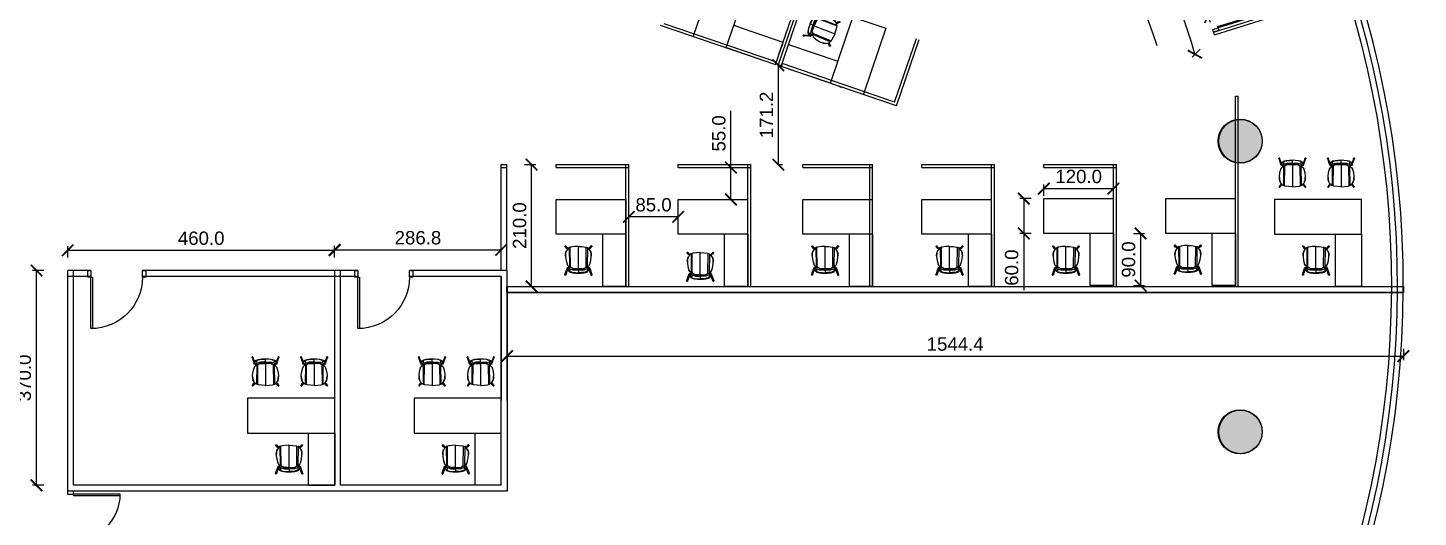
# Model space of a CAD drawing. Extents: x 53439 to 79867, y -144071 to -73305.
# Drawn here: x 71626 to 74021, y -98354 to -97511 of the extents above; entities that cross this region are included whole.
import ezdxf

# ---------------------------------------------------------------- set-up
doc = ezdxf.new("R2010")
doc.units = 0
doc.header["$LTSCALE"] = 0.1
doc.header["$MEASUREMENT"] = 0
doc.header["$PDMODE"] = 35
doc.header["$PDSIZE"] = -0.8
doc.layers.get('0').update_dxf_attribs({"linetype": 'CONTINUOUS'})
doc.layers.get('DEFPOINTS').update_dxf_attribs({"linetype": 'CONTINUOUS'})
for name, color, linetype in [('DOOR', 30, 'CONTINUOUS'), ('LAYER4', 130, 'CONTINUOUS'), ('THIN_HA', 253, 'CONTINUOUS'), ('WALL', 6, 'CONTINUOUS'), ('WIN', 102, 'CONTINUOUS')]:
    doc.layers.add(name, color=color, linetype=linetype)
doc.styles.add('1MM', font='arial.ttf')
doc.dimstyles.new('KRI', dxfattribs={"dimtxt": 23, "dimasz": 20, "dimexe": 7, "dimexo": 0, "dimgap": 9, "dimtad": 1, "dimdec": 1, "dimzin": 1, "dimtxsty": '1MM', "dimblk": 'ARCHTICK', "dimcen": 0.5, "dimclrd": 252, "dimclre": 252, "dimclrt": 7, "dimaunit": 1, "dimadec": 8, "dimazin": 3, "dimtfac": 1, "dimtdec": 1, "dimtmove": 0, "dimatfit": 3})

# ---------------------------------------------------------------- blocks, each defined once
blk = doc.blocks.new('HYTYH')
at = {"layer": 'THIN_HA', "linetype": 'CONTINUOUS', "ltscale": 0.1}
h = blk.add_hatch(color=2, dxfattribs=at)
edge = h.paths.add_edge_path()
edge.add_arc((-6785.278, -1148.539), 0.38, 0, 360)
h = blk.add_hatch(color=2, dxfattribs=at)
edge = h.paths.add_edge_path()
edge.add_arc((-6785.278, -1153.549), 0.38, 0, 360)
at = {"layer": 'THIN_HA', "color": 2, "linetype": 'CONTINUOUS', "ltscale": 0.1}
for centre in [(-6785.278, -1148.539), (-6785.278, -1153.549)]:
    blk.add_circle(centre, 0.38, dxfattribs=at)
blk = doc.blocks.new('A$C764D24B9')
at = {"layer": 'DOOR'}
for points in [[(0.056, 0.111), (0.083, 0.111), (0.083, 1), (0.056, 1)], [(0, 0), (0.056, 0), (0.056, 0.111), (0, 0.111)], [(0.944, 0), (1, 0), (1, 0.111), (0.944, 0.111)]]:
    blk.add_lwpolyline(points, close=True, dxfattribs=at)
blk.add_arc((0.056, 0.111), 0.889, 0, 90, dxfattribs=at)
blk = doc.blocks.new('A$C743E0E8D')
at = {"layer": 'WALL', "color": 7, "linetype": 'CONTINUOUS', "ltscale": 0.1}
for p, q in [((-120, 0), (0, 0)), ((-120, -60), (-120, 0)), ((0, -60), (-120, -60)), ((-40, -150), (-40, -60)), ((0, -60), (0, -150)), ((0, -150), (-40, -150))]:
    blk.add_line(p, q, dxfattribs=at)
blk = doc.blocks.new('A$C41B10BC9')
at = {"color": 7, "linetype": 'CONTINUOUS'}
for points in [[(-5.68, 9.37), (-5.71, 9.58), (-5.54, 9.7), (-5.41, 9.61)], [(-5.71, 9.4), (-5.68, 9.4), (-5.68, 9.37)], [(-5.63, 9.32), (-5.68, 9.37), (-5.71, 9.37)], [(-5.68, 9.37), (-5.25, 8.85), (-5.25, 8.85)], [(-5.49, 9.7), (-5.54, 9.7), (-5.54, 9.7)], [(-5.08, 9.2), (-5.54, 9.7), (-5.54, 9.7)], [(-5.16, 7.58), (-5.38, 7.11), (-5.49, 6.57), (-5.54, 5.51)], [(-5.49, 9.7), (-5.51, 9.71), (-5.51, 9.71)], [(-5.41, 9.66), (-5.46, 9.66), (-5.46, 9.66)], [(-5.41, 9.61), (-5.43, 9.63), (-5.43, 9.63)], [(-4.95, 9.1), (-5.41, 9.61), (-5.41, 9.61)], [(-5.08, 9.2), (-5.25, 9.07), (-5.25, 8.85)], [(-5.25, 8.85), (-5.16, 8.82), (-5.03, 8.69), (-4.65, 8.34)], [(-5.16, 7.63), (-5.16, 7.58), (-5.16, 7.58)], [(-4.95, 9.1), (-5.08, 9.2), (-5.08, 9.2)], [(-4.4, 8.6), (-4.78, 8.98), (-4.91, 9.07), (-4.95, 9.1)], [(-3.29, 0.51), (-3.38, 9.15), (-3.94, 8.94)], [(0, 9.53), (-0.08, 9.53), (-1.56, 9.45), (-3.04, 9.23), (-3.38, 9.15)], [(2.6, 0.13), (2.42, 0), (0, 0), (0, 4.78), (0, 7.2), (0, 9.53), (0.08, 9.53), (1.57, 9.45), (3.06, 9.23), (3.52, 9.15)], [(3.44, 0.6), (3.52, 9.15), (3.86, 8.98)], [(4.96, 9.1), (4.91, 9.07), (4.8, 8.98), (4.42, 8.6)], [(4.67, 8.34), (5.1, 8.69), (5.18, 8.82), (5.26, 8.85)], [(5.43, 9.61), (4.96, 9.1), (4.96, 9.1)], [(4.96, 9.1), (5.1, 9.2), (5.1, 9.2)], [(5.1, 9.2), (5.56, 9.7), (5.56, 9.7)], [(5.1, 9.2), (5.26, 9.07), (5.26, 8.85)], [(5.18, 7.58), (5.13, 7.66), (5.13, 7.66)], [(5.18, 7.58), (5.18, 7.63), (5.18, 7.63)], [(5.56, 5.51), (5.51, 6.52), (5.21, 7.5)], [(5.26, 8.85), (5.68, 9.37), (5.68, 9.37)], [(5.38, 9.58), (5.38, 9.61), (5.43, 9.66)], [(5.38, 9.61), (5.43, 9.66), (5.43, 9.61)], [(5.43, 9.61), (5.41, 9.63), (5.41, 9.63)], [(5.56, 9.7), (5.43, 9.61), (5.43, 9.61)], [(5.68, 9.37), (5.73, 9.58), (5.56, 9.7)], [(5.59, 9.7), (5.56, 9.7), (5.56, 9.7)], [(5.59, 9.7), (5.59, 9.71), (5.59, 9.71)], [(5.68, 9.66), (5.64, 9.7), (5.64, 9.7)], [(-5.54, 5.51), (-5.56, 5.53), (-5.56, 5.53)], [(-5.54, 5.51), (-5.56, 5.53), (-5.56, 5.53)], [(-5.54, 5.51), (-5.56, 5.53), (-5.56, 5.53)], [(-5.54, 5.51), (-5.56, 5.53), (-5.56, 5.53)], [(-5.54, 5.08), (-5.56, 5.1), (-5.56, 5.1)], [(-5.54, 5.08), (-5.54, 5.51), (-5.54, 5.51)], [(-4.91, 1.9), (-5.33, 3.47), (-5.54, 5.08)], [(-4.91, 1.9), (-4.91, 1.92), (-4.91, 1.92)], [(-4.15, 0.93), (-4.62, 1.36), (-4.91, 1.87), (-4.91, 1.9)], [(-4.86, 0.25), (-4.91, 0.08), (-4.91, 0.08)], [(-4.86, 0.25), (-4.91, 0.08), (-4.91, 0.08)], [(-4.91, 0.08), (-4.86, 0.25), (-4.86, 0.25)], [(-4.86, 0.22), (-4.91, 0), (-4.91, 0)], [(-4.91, 0.08), (-4.91, 0.1), (-4.91, 0.1)], [(-4.91, 0.08), (-4.91, 0), (-4.91, 0)], [(-4.91, 0), (-4.81, -0.13), (-4.62, -0.46)], [(-4.1, -0.98), (-4.57, -0.33), (-4.86, 0.22), (-4.86, 0.25), (-4.88, 0.26), (-4.81, 0.3), (-4.65, 0.3), (-4.4, 0.22), (-4.1, 0.05)], [(-4.86, 0.25), (-4.88, 0.26), (-4.88, 0.26)], [(-3.72, -0.08), (-4.27, 0.13), (-4.53, 0.22), (-4.65, 0.3)], [(-4.1, 0.73), (-4.57, 0.25), (-4.57, 0.25)], [(-4.19, 0.08), (-3.86, 0.43), (-3.86, 0.43)], [(-4.1, 0.98), (-4.15, 0.93), (-4.15, 0.93)], [(-3.29, 0.46), (-4.15, 0.93), (-4.15, 0.93)], [(-3.97, 0.84), (-4.1, 0.73), (-4.1, 0.73)], [(-3.97, 0.63), (-4.02, 0.63), (-4.02, 0.68), (-4.05, 0.68), (-4.05, 0.73), (-4.1, 0.73)], [(-3.86, 0.43), (-3.86, 0.46), (-3.89, 0.51), (-3.94, 0.55), (-3.94, 0.6), (-3.97, 0.63)], [(-3.86, 0.43), (-3.64, 0.63), (-3.64, 0.63)], [(-2.58, 0.13), (-3.29, 0.51), (-3.81, 0.81)], [(-2.8, 0.25), (-3.29, 0.46), (-3.29, 0.46)], [(-2.8, 0.25), (-2.7, 0.22), (-2.7, 0.22)], [(0, 0), (0, -0.03), (-2.37, -0.03), (-2.58, 0.13)], [(-2.23, -0.3), (-2.42, 0), (-2.42, 0)], [(2.3, -0.13), (2.42, 0), (2.3, -0.17)], [(2.6, 0.13), (3.44, 0.6), (3.77, 0.76)], [(2.71, 0.22), (2.85, 0.25), (2.85, 0.25)], [(4.15, 0.93), (3.31, 0.46), (2.85, 0.25)], [(3.66, 0.63), (3.86, 0.43), (3.86, 0.43)], [(4.62, 0.3), (4.2, 0.08), (3.69, -0.13)], [(3.99, 0.63), (3.94, 0.6), (3.94, 0.55), (3.9, 0.51), (3.86, 0.46), (3.86, 0.43)], [(3.86, 0.43), (4.24, 0.08), (4.24, 0.08)], [(4.12, 0.73), (3.99, 0.84), (3.99, 0.84)], [(4.12, 0.73), (4.07, 0.68), (4.04, 0.63), (3.99, 0.63)], [(4.15, 0.93), (4.12, 0.98), (4.12, 0.98)], [(4.58, 0.25), (4.12, 0.73), (4.12, 0.73)], [(4.62, 0.3), (4.83, 0.3), (4.88, 0.25), (4.86, 0.26), (4.88, 0.22), (4.58, -0.33), (4.12, -0.98)], [(4.15, 0.93), (4.62, 1.36), (4.91, 1.87), (4.91, 1.9)], [(4.91, 0), (4.83, -0.13), (4.62, -0.46)], [(4.88, 0.25), (4.86, 0.26), (4.86, 0.26)], [(4.91, 0.08), (4.88, 0.25), (4.88, 0.25)], [(4.88, 0.22), (4.91, 0), (4.91, 0)], [(5.56, 5.08), (5.34, 3.47), (4.91, 1.9)], [(4.91, 1.9), (4.91, 1.92), (4.91, 1.92)], [(4.91, 0.08), (4.91, 0.1), (4.91, 0.1)], [(4.91, 0), (4.91, 0.08), (4.91, 0.08)], [(5.56, 5.51), (5.54, 5.53), (5.54, 5.53)], [(5.56, 5.51), (5.54, 5.53), (5.54, 5.53)], [(5.56, 5.51), (5.54, 5.53), (5.54, 5.53)], [(5.56, 5.08), (5.54, 5.1), (5.54, 5.1)], [(5.56, 5.51), (5.56, 5.08), (5.56, 5.08)], [(-5.41, -2.66), (-5.41, -2.71), (-5.46, -2.75), (-5.49, -2.8), (-5.49, -2.83), (-5.54, -2.83), (-5.59, -2.83), (-5.63, -2.88), (-5.68, -2.83), (-5.71, -2.83), (-5.76, -2.83), (-5.79, -2.8), (-5.79, -2.75), (-5.84, -2.71), (-5.86, -2.7)], [(-5.84, -2.58), (-5.84, -2.63), (-5.84, -2.63)], [(-5.84, -2.71), (-5.71, -2.83), (-5.49, -2.8)], [(-5, -0.33), (-5.79, -2.58), (-5.79, -2.58)], [(-5.71, -2.45), (-5.76, -2.5), (-5.79, -2.55), (-5.79, -2.58), (-5.79, -2.63), (-5.79, -2.66), (-5.79, -2.71), (-5.76, -2.75), (-5.71, -2.8), (-5.68, -2.8), (-5.63, -2.8), (-5.59, -2.8), (-5.54, -2.8), (-5.49, -2.8), (-5.49, -2.75), (-5.46, -2.71), (-5.46, -2.66), (-5.41, -2.63), (-5.46, -2.58), (-5.46, -2.55)], [(-5.46, -2.75), (-5.48, -2.75), (-5.48, -2.75)], [(-5.46, -2.71), (-4.65, -0.46), (-4.65, -0.46)], [(-5.41, -2.66), (-5.41, -2.71), (-5.46, -2.71)], [(-4.86, -0.03), (-5, -0.33), (-5, -0.33)], [(-4.78, -0.22), (-4.81, -0.25), (-4.86, -0.33), (-4.91, -0.38), (-4.91, -0.43), (-4.95, -0.46), (-4.95, -0.51)], [(-4.65, -0.46), (-4.65, -0.43), (-4.65, -0.43)], [(-2.45, -1.82), (-2.99, -1.69), (-3.51, -1.57), (-3.86, -1.39), (-4.1, -1.19), (-4.4, -0.81), (-4.62, -0.46)], [(-3.81, -1.22), (-4.1, -0.98), (-4.1, -0.98)], [(-4.1, -1.19), (-4.1, -0.98), (-4.1, -0.98)], [(-3.72, -0.13), (-3.72, -0.25), (-3.76, -0.51), (-3.76, -0.81), (-3.81, -1.22)], [(-3.81, -1.22), (-3.21, -1.44), (-2.45, -1.65), (-1.22, -1.77), (0, -1.87)], [(-2.42, -0.55), (-2.45, -0.51), (-2.58, -0.46), (-2.75, -0.43), (-3.76, -0.08)], [(-3.76, -0.08), (-3.72, -0.13), (-3.72, -0.13)], [(0, -0.63), (-2.23, -0.55), (-2.5, -0.55)], [(-2.45, -1.82), (-2.45, -1.65), (-2.45, -1.65)], [(0, -1.99), (-1.22, -1.95), (-2.45, -1.82)], [(-2.37, -0.03), (-2.28, -0.13), (-2.28, -0.13)], [(0, -0.63), (0, -0.6), (0, -0.43), (0, -0.17), (-2.28, -0.13)], [(-2.28, -0.13), (-2.2, -0.43), (-2.2, -0.46), (-2.23, -0.55)], [(-2.28, -0.13), (-2.23, -0.3), (-2.2, -0.51)], [(0, -0.63), (-2.23, -0.55), (-2.25, -0.55)], [(-2.2, -0.46), (-2.2, -0.43), (-2.2, -0.43)], [(0, -0.03), (0, -0.17), (0, -0.17)], [(3.69, -0.13), (2.8, -0.43), (2.42, -0.51), (1.95, -0.6), (0, -0.68)], [(2.25, -0.55), (2.2, -0.46), (2.2, -0.43), (2.3, -0.13), (0, -0.17)], [(4.62, -0.46), (4.42, -0.81), (4.12, -1.19), (3.86, -1.39), (3.52, -1.57), (3.01, -1.69), (2.47, -1.82), (1.24, -1.95), (0, -1.99)], [(2.2, -0.55), (0, -0.6), (0, -0.6)], [(2.08, -0.55), (0, -0.63), (0, -0.68), (0, -0.76), (0, -0.98), (0, -1.27), (0, -1.49), (0, -1.6), (0, -1.87)], [(3.74, -1.27), (3.18, -1.49), (2.47, -1.65), (1.24, -1.77), (0, -1.87)], [(0, -1.87), (0, -1.99), (0, -1.99)], [(2.2, -0.51), (2.25, -0.3), (2.3, -0.13)], [(2.2, -0.46), (2.2, -0.43), (2.2, -0.43)], [(2.3, -0.17), (2.25, -0.3), (2.25, -0.3)], [(2.47, -1.65), (2.47, -1.82), (2.47, -1.82)], [(3.69, -0.13), (3.66, -0.25), (3.69, -0.51), (3.69, -0.84), (3.74, -1.27)], [(3.69, -0.13), (3.67, -0.12), (3.67, -0.12)], [(3.74, -1.27), (3.94, -1.14), (4.12, -0.98)], [(4.12, -0.98), (4.12, -1.19), (4.12, -1.19)], [(4.67, -0.43), (4.67, -0.46), (4.67, -0.46)], [(4.67, -0.46), (5.48, -2.71), (5.48, -2.71)], [(4.8, -0.22), (4.83, -0.25), (4.88, -0.33), (4.91, -0.38), (4.91, -0.43), (4.96, -0.46), (5, -0.51)], [(5.05, -0.33), (4.88, -0.03), (4.88, -0.03)], [(5.81, -2.58), (5.05, -0.33), (5.05, -0.33)], [(5.48, -2.75), (5.46, -2.75), (5.46, -2.75)], [(5.48, -2.71), (5.51, -2.75), (5.56, -2.8), (5.59, -2.8), (5.64, -2.8), (5.68, -2.8), (5.73, -2.8), (5.77, -2.75), (5.81, -2.71), (5.81, -2.66), (5.86, -2.63), (5.81, -2.58), (5.81, -2.55), (5.77, -2.5), (5.73, -2.45)], [(5.56, -2.83), (5.68, -2.88), (5.73, -2.83), (5.86, -2.66)], [(5.68, -2.88), (5.68, -2.83), (5.68, -2.83)], [(5.73, -2.83), (5.71, -2.83), (5.71, -2.83)], [(5.86, -2.63), (5.86, -2.58), (5.86, -2.58)]]:
    blk.add_lwpolyline(points, dxfattribs=at)
for points in [[(-5.68, 9.37), (-5.68, 9.37)], [(-5.54, 5.08), (-5.54, 5.51), (-5.49, 6.49), (-5.25, 7.41), (-4.73, 8.26), (-4.4, 8.6), (-4.02, 8.9), (-3.94, 8.94), (-3.81, 0.81), (-4.1, 0.98), (-4.57, 1.36), (-4.91, 1.9), (-5.33, 3.47)], [(5.56, 5.08), (5.34, 3.47), (4.91, 1.9), (4.58, 1.36), (4.12, 0.98), (3.77, 0.76), (3.86, 8.98), (4.04, 8.9), (4.42, 8.6), (4.75, 8.26), (5.26, 7.41), (5.51, 6.49), (5.56, 5.51), (5.54, 5.53)], [(5.68, 9.37), (5.68, 9.37)], [(4.88, 0.25), (4.91, 0.08)], [(-5.76, -2.63), (-5.76, -2.58), (-5.76, -2.55), (-5.76, -2.5), (-5.71, -2.45), (-5.68, -2.45), (-5.63, -2.42), (-5.59, -2.45), (-5.54, -2.45), (-5.49, -2.45), (-5.49, -2.5), (-5.46, -2.5), (-5.46, -2.55), (-5.46, -2.58), (-5.46, -2.63), (-5.46, -2.66), (-5.49, -2.71), (-5.54, -2.75), (-5.59, -2.75), (-5.63, -2.75), (-5.68, -2.75), (-5.71, -2.71), (-5.76, -2.66)], [(0, -0.63), (0, -0.63)], [(5.64, -2.75), (5.59, -2.75), (5.56, -2.75), (5.51, -2.71), (5.51, -2.66), (5.48, -2.66), (5.48, -2.63), (5.48, -2.58), (5.48, -2.55), (5.48, -2.5), (5.51, -2.5), (5.56, -2.45), (5.59, -2.45), (5.64, -2.42), (5.68, -2.45), (5.73, -2.45), (5.77, -2.5), (5.77, -2.55), (5.81, -2.58), (5.81, -2.63), (5.77, -2.66), (5.77, -2.71), (5.73, -2.71), (5.68, -2.75)], [(5.68, -2.83), (5.68, -2.83)]]:
    blk.add_lwpolyline(points, close=True, dxfattribs=at)
for points in [[(-5.51, 9.7), (-5.61, 9.71), (-5.71, 9.66), (-5.74, 9.58), (-5.74, 9.58), (-5.77, 9.5), (-5.74, 9.38), (-5.66, 9.35)], [(-5.51, 9.7), (-5.61, 9.71), (-5.69, 9.68), (-5.73, 9.6), (-5.73, 9.6), (-5.77, 9.53), (-5.76, 9.43), (-5.69, 9.37)], [(-5.51, 9.7), (-5.59, 9.71), (-5.69, 9.68), (-5.73, 9.61), (-5.73, 9.61), (-5.77, 9.53), (-5.76, 9.45), (-5.71, 9.38)], [(-5.43, 9.65), (-5.48, 9.7), (-5.54, 9.71), (-5.61, 9.7), (-5.61, 9.7), (-5.68, 9.68), (-5.73, 9.63), (-5.74, 9.56)], [(5.73, 9.46), (5.74, 9.55), (5.71, 9.63), (5.63, 9.68), (5.63, 9.68), (5.54, 9.71), (5.46, 9.7), (5.39, 9.65)], [(5.63, 9.35), (5.69, 9.38), (5.73, 9.45), (5.73, 9.53), (5.73, 9.53), (5.71, 9.61), (5.66, 9.68), (5.59, 9.7)], [(5.66, 9.37), (5.71, 9.4), (5.74, 9.48), (5.73, 9.55), (5.73, 9.55), (5.71, 9.61), (5.66, 9.68), (5.59, 9.7)], [(5.68, 9.38), (5.73, 9.43), (5.74, 9.5), (5.71, 9.56), (5.71, 9.56), (5.69, 9.63), (5.64, 9.68), (5.59, 9.7)], [(-5.82, -2.55), (-5.86, -2.6), (-5.84, -2.66), (-5.81, -2.71), (-5.81, -2.71), (-5.77, -2.76), (-5.71, -2.8), (-5.64, -2.8)], [(-5.82, -2.66), (-5.81, -2.75), (-5.73, -2.8), (-5.64, -2.8), (-5.64, -2.8), (-5.56, -2.8), (-5.48, -2.73), (-5.46, -2.65)], [(-5.82, -2.66), (-5.81, -2.73), (-5.74, -2.8), (-5.66, -2.8), (-5.66, -2.8), (-5.58, -2.8), (-5.49, -2.75), (-5.48, -2.68)], [(-5.82, -2.7), (-5.81, -2.78), (-5.74, -2.83), (-5.66, -2.83), (-5.66, -2.83), (-5.58, -2.85), (-5.49, -2.8), (-5.48, -2.71)], [(-4.98, -0.5), (-4.95, -0.53), (-4.86, -0.56), (-4.81, -0.55), (-4.81, -0.55), (-4.75, -0.53), (-4.68, -0.5), (-4.67, -0.43)], [(4.63, -0.43), (4.67, -0.5), (4.72, -0.53), (4.78, -0.55), (4.78, -0.55), (4.85, -0.56), (4.91, -0.53), (4.95, -0.5)], [(5.43, -2.65), (5.43, -2.7), (5.44, -2.75), (5.49, -2.8), (5.49, -2.8), (5.54, -2.83), (5.59, -2.85), (5.66, -2.83)], [(5.63, -2.8), (5.68, -2.8), (5.74, -2.76), (5.77, -2.71), (5.77, -2.71), (5.81, -2.66), (5.82, -2.6), (5.81, -2.55)], [(5.64, -2.8), (5.71, -2.78), (5.76, -2.75), (5.79, -2.7), (5.79, -2.7), (5.81, -2.63), (5.81, -2.56), (5.79, -2.52)], [(5.64, -2.8), (5.71, -2.78), (5.76, -2.75), (5.77, -2.7), (5.77, -2.7), (5.81, -2.66), (5.82, -2.6), (5.79, -2.55)], [(5.64, -2.83), (5.71, -2.83), (5.76, -2.8), (5.77, -2.75), (5.77, -2.75), (5.81, -2.7), (5.82, -2.65), (5.79, -2.58)]]:
    blk.add_open_spline(points, degree=3, knots=[0, 0, 0, 0, 0.125, 0.125, 0.125, 0.125001, 1, 1, 1, 1], dxfattribs=at)
for points in [[(-5.74, 9.56), (-5.76, 9.5), (-5.74, 9.43), (-5.71, 9.38)], [(-5.39, 9.58), (-5.41, 9.65), (-5.46, 9.68), (-5.51, 9.7)], [(-5.41, 9.63), (-5.44, 9.66), (-5.48, 9.68), (-5.51, 9.7)], [(-5.43, 9.65), (-5.44, 9.66), (-5.48, 9.68), (-5.51, 9.7)], [(-5.39, 9.58), (-5.39, 9.61), (-5.41, 9.63), (-5.43, 9.65)], [(-5.1, 9.2), (-4.88, 9), (-4.67, 8.79), (-4.45, 8.59)], [(4.45, 8.62), (4.67, 8.84), (4.88, 9.03), (5.1, 9.25)], [(5.59, 9.7), (5.49, 9.71), (5.39, 9.68), (5.36, 9.6)], [(5.59, 9.7), (5.51, 9.71), (5.44, 9.7), (5.39, 9.65)], [(5.59, 9.7), (5.53, 9.71), (5.46, 9.7), (5.41, 9.66)], [(5.63, 9.35), (5.64, 9.35), (5.66, 9.37), (5.68, 9.38)], [(5.68, 9.38), (5.69, 9.4), (5.71, 9.43), (5.73, 9.46)], [(-4, 0.65), (-4.15, 0.51), (-4.29, 0.38), (-4.43, 0.23)], [(4.4, 0.22), (4.27, 0.36), (4.12, 0.51), (3.97, 0.66)], [(-5.79, -2.52), (-5.84, -2.56), (-5.86, -2.65), (-5.82, -2.7)], [(-5.81, -2.52), (-5.84, -2.56), (-5.84, -2.61), (-5.82, -2.66)], [(-5.82, -2.55), (-5.84, -2.58), (-5.84, -2.61), (-5.82, -2.66)], [(-5.82, -2.58), (-5.84, -2.61), (-5.84, -2.66), (-5.82, -2.7)], [(-5.84, -2.66), (-5.84, -2.66), (-5.84, -2.66), (-5.84, -2.65)], [(-5.79, -2.52), (-5.81, -2.53), (-5.82, -2.56), (-5.82, -2.58)], [(-5.66, -2.8), (-5.58, -2.8), (-5.49, -2.75), (-5.48, -2.66)], [(-5.03, -0.3), (-5.05, -0.36), (-5.03, -0.45), (-4.98, -0.5)], [(5, -0.5), (5.05, -0.45), (5.06, -0.36), (5.03, -0.3)], [(5.43, -2.65), (5.43, -2.66), (5.43, -2.68), (5.44, -2.71)], [(5.43, -2.65), (5.44, -2.75), (5.56, -2.81), (5.66, -2.8)], [(5.44, -2.66), (5.46, -2.75), (5.54, -2.8), (5.63, -2.8)], [(5.44, -2.66), (5.48, -2.76), (5.56, -2.81), (5.66, -2.8)], [(5.44, -2.71), (5.48, -2.8), (5.56, -2.85), (5.66, -2.83)], [(5.64, -2.83), (5.73, -2.81), (5.79, -2.75), (5.81, -2.66)], [(5.68, -2.81), (5.68, -2.8), (5.68, -2.8), (5.68, -2.8)], [(5.84, -2.58), (5.82, -2.56), (5.82, -2.53), (5.81, -2.52)], [(5.86, -2.66), (5.86, -2.61), (5.84, -2.56), (5.81, -2.52)]]:
    blk.add_open_spline(points, degree=3, dxfattribs=at)
blk = doc.blocks.new('_ARCHTICK')
at = {"layer": 'WALL', "color": 0, "const_width": 0.15}
blk.add_lwpolyline([(-0.5, -0.5), (0.5, 0.5)], dxfattribs=at)
blk = doc.blocks.new('*D426')
at = {"layer": 'DEFPOINTS', "color": 0, "linetype": 'CONTINUOUS', "ltscale": 0.1}
for p in [(72918.8, -97575.8, 0), (72918.8, -97747, 0), (72918.8, -97747)]:
    blk.add_point(p, dxfattribs=at)
at = {"layer": 'WALL', "color": 252, "ltscale": 0.1}
for p, q in [((72918.8, -97575.8), (72925.8, -97575.8)), ((72918.8, -97575.8), (72918.8, -97747)), ((72918.8, -97747), (72925.8, -97747))]:
    blk.add_line(p, q, dxfattribs=at)
at = {"layer": 'WALL', "color": 252, "linetype": 'CONTINUOUS', "ltscale": 0.1, "xscale": 20, "yscale": 20, "zscale": 20}
for p, rotation in [((72918.8, -97575.8), 90), ((72918.8, -97747), 270)]:
    blk.add_blockref('_ARCHTICK', p, dxfattribs=dict(at, rotation=rotation))
at = {"layer": 'WALL', "color": 7, "linetype": 'CONTINUOUS', "ltscale": 0.1, "insert": (72898.3, -97661.4), "char_height": 23, "attachment_point": 5, "rotation": 90, "style": '1MM'}
blk.add_mtext('171.2', dxfattribs=at)
blk = doc.blocks.new('*D429')
at = {"layer": 'DEFPOINTS', "color": 0, "linetype": 'CONTINUOUS', "ltscale": 0.1}
for p in [(72661.3, -97837, 0), (72661.3, -97837), (72746.3, -97837, 0)]:
    blk.add_point(p, dxfattribs=at)
at = {"layer": 'WALL', "color": 252, "ltscale": 0.1}
for p, q in [((72661.3, -97837), (72661.3, -97830)), ((72746.3, -97837), (72746.3, -97830)), ((72746.3, -97837), (72661.3, -97837))]:
    blk.add_line(p, q, dxfattribs=at)
at = {"layer": 'WALL', "color": 252, "linetype": 'CONTINUOUS', "ltscale": 0.1, "xscale": 20, "yscale": 20, "zscale": 20, "rotation": 180}
blk.add_blockref('_ARCHTICK', (72661.3, -97837), dxfattribs=at)
at = {"layer": 'WALL', "color": 252, "linetype": 'CONTINUOUS', "ltscale": 0.1, "xscale": 20, "yscale": 20, "zscale": 20}
blk.add_blockref('_ARCHTICK', (72746.3, -97837), dxfattribs=at)
at = {"layer": 'WALL', "color": 7, "linetype": 'CONTINUOUS', "ltscale": 0.1, "insert": (72703.8, -97816.3), "char_height": 23, "attachment_point": 5, "style": '1MM'}
blk.add_mtext('85.0', dxfattribs=at)
blk = doc.blocks.new('*D430')
at = {"layer": 'DEFPOINTS', "color": 0, "linetype": 'CONTINUOUS', "ltscale": 0.1}
for p in [(72767.3, -97752, 0), (72837.2, -97752), (72767.3, -97807, 0)]:
    blk.add_point(p, dxfattribs=at)
at = {"layer": 'WALL', "color": 252, "ltscale": 0.1}
for p, q in [((72837.2, -97752), (72837.2, -97654.4)), ((72824.7, -97752), (72844.2, -97752)), ((72837.2, -97807), (72837.2, -97752)), ((72824.7, -97807), (72844.2, -97807))]:
    blk.add_line(p, q, dxfattribs=at)
at = {"layer": 'WALL', "color": 252, "linetype": 'CONTINUOUS', "ltscale": 0.1, "xscale": 20, "yscale": 20, "zscale": 20}
for p, rotation in [((72837.2, -97752), 90), ((72837.2, -97807), 270)]:
    blk.add_blockref('_ARCHTICK', p, dxfattribs=dict(at, rotation=rotation))
at = {"layer": 'WALL', "color": 7, "linetype": 'CONTINUOUS', "ltscale": 0.1, "insert": (72816.4, -97693.2), "char_height": 23, "attachment_point": 5, "rotation": 90, "style": '1MM'}
blk.add_mtext('55.0', dxfattribs=at)
blk = doc.blocks.new('*D431')
at = {"layer": 'DEFPOINTS', "color": 0, "linetype": 'CONTINUOUS', "ltscale": 0.1}
for p in [(73376.3, -97805.5, 0), (73496.3, -97788.3), (73496.3, -97805.5, 0)]:
    blk.add_point(p, dxfattribs=at)
at = {"layer": 'WALL', "color": 252, "ltscale": 0.1}
for p, q in [((73376.3, -97800.8), (73376.3, -97781.3)), ((73496.3, -97800.8), (73496.3, -97781.3)), ((73376.3, -97788.3), (73496.3, -97788.3))]:
    blk.add_line(p, q, dxfattribs=at)
at = {"layer": 'WALL', "color": 252, "linetype": 'CONTINUOUS', "ltscale": 0.1, "xscale": 20, "yscale": 20, "zscale": 20, "rotation": 180}
blk.add_blockref('_ARCHTICK', (73376.3, -97788.3), dxfattribs=at)
at = {"layer": 'WALL', "color": 252, "linetype": 'CONTINUOUS', "ltscale": 0.1, "xscale": 20, "yscale": 20, "zscale": 20}
blk.add_blockref('_ARCHTICK', (73496.3, -97788.3), dxfattribs=at)
at = {"layer": 'WALL', "color": 7, "linetype": 'CONTINUOUS', "ltscale": 0.1, "insert": (73436.3, -97767.5), "char_height": 23, "attachment_point": 5, "style": '1MM'}
blk.add_mtext('120.0', dxfattribs=at)
blk = doc.blocks.new('*D432')
at = {"layer": 'DEFPOINTS', "color": 0, "linetype": 'CONTINUOUS', "ltscale": 0.1}
for p in [(73376.3, -97805.5, 0), (73341.7, -97865.5), (73376.3, -97865.5, 0)]:
    blk.add_point(p, dxfattribs=at)
at = {"layer": 'WALL', "color": 252, "ltscale": 0.1}
for p, q in [((73354.2, -97805.5), (73334.7, -97805.5)), ((73341.7, -97805.5), (73341.7, -97865.5)), ((73354.2, -97865.5), (73334.7, -97865.5)), ((73341.7, -97865.5), (73341.7, -97963.3))]:
    blk.add_line(p, q, dxfattribs=at)
at = {"layer": 'WALL', "color": 252, "linetype": 'CONTINUOUS', "ltscale": 0.1, "xscale": 20, "yscale": 20, "zscale": 20}
for p, rotation in [((73341.7, -97805.5), 90), ((73341.7, -97865.5), 270)]:
    blk.add_blockref('_ARCHTICK', p, dxfattribs=dict(at, rotation=rotation))
at = {"layer": 'WALL', "color": 7, "linetype": 'CONTINUOUS', "ltscale": 0.1, "insert": (73320.9, -97924.4), "char_height": 23, "attachment_point": 5, "rotation": 90, "style": '1MM'}
blk.add_mtext('60.0', dxfattribs=at)
blk = doc.blocks.new('*D433')
at = {"layer": 'DEFPOINTS', "color": 0, "linetype": 'CONTINUOUS', "ltscale": 0.1}
for p in [(73456.3, -97865.5, 0), (73456.3, -97955.5, 0), (73543, -97955.5)]:
    blk.add_point(p, dxfattribs=at)
at = {"layer": 'WALL', "color": 252, "ltscale": 0.1}
for p, q in [((73530.5, -97865.5), (73550, -97865.5)), ((73543, -97865.5), (73543, -97955.5)), ((73530.5, -97955.5), (73550, -97955.5))]:
    blk.add_line(p, q, dxfattribs=at)
at = {"layer": 'WALL', "color": 252, "linetype": 'CONTINUOUS', "ltscale": 0.1, "xscale": 20, "yscale": 20, "zscale": 20}
for p, rotation in [((73543, -97865.5), 90), ((73543, -97955.5), 270)]:
    blk.add_blockref('_ARCHTICK', p, dxfattribs=dict(at, rotation=rotation))
at = {"layer": 'WALL', "color": 7, "linetype": 'CONTINUOUS', "ltscale": 0.1, "insert": (73522.3, -97910.5), "char_height": 23, "attachment_point": 5, "rotation": 90, "style": '1MM'}
blk.add_mtext('90.0', dxfattribs=at)
blk = doc.blocks.new('*D438')
at = {"layer": 'DEFPOINTS', "color": 0, "linetype": 'CONTINUOUS', "ltscale": 0.1}
for p in [(72451.3, -97967, 0), (73995.7, -97967, 0), (73995.7, -98077.1)]:
    blk.add_point(p, dxfattribs=at)
at = {"layer": 'WALL', "color": 252, "ltscale": 0.1}
for p, q in [((72451.3, -98064.6), (72451.3, -98084.1)), ((73995.7, -98064.6), (73995.7, -98084.1)), ((72451.3, -98077.1), (73995.7, -98077.1))]:
    blk.add_line(p, q, dxfattribs=at)
at = {"layer": 'WALL', "color": 252, "linetype": 'CONTINUOUS', "ltscale": 0.1, "xscale": 20, "yscale": 20, "zscale": 20, "rotation": 180}
blk.add_blockref('_ARCHTICK', (72451.3, -98077.1), dxfattribs=at)
at = {"layer": 'WALL', "color": 252, "linetype": 'CONTINUOUS', "ltscale": 0.1, "xscale": 20, "yscale": 20, "zscale": 20}
blk.add_blockref('_ARCHTICK', (73995.7, -98077.1), dxfattribs=at)
at = {"layer": 'WALL', "color": 7, "linetype": 'CONTINUOUS', "ltscale": 0.1, "insert": (73223.5, -98056.3), "char_height": 23, "attachment_point": 5, "style": '1MM'}
blk.add_mtext('1544.4', dxfattribs=at)
blk = doc.blocks.new('*D442')
at = {"layer": 'DEFPOINTS', "color": 0, "linetype": 'CONTINUOUS', "ltscale": 0.1}
for p in [(71640.6, -97929.5), (71704.4, -97929.5), (71704.4, -98299.5)]:
    blk.add_point(p, dxfattribs=at)
at = {"layer": 'WALL', "color": 252, "ltscale": 0.1}
for p, q in [((71653.1, -97929.5), (71633.6, -97929.5)), ((71640.6, -98299.5), (71640.6, -97929.5)), ((71653.1, -98299.5), (71633.6, -98299.5))]:
    blk.add_line(p, q, dxfattribs=at)
at = {"layer": 'WALL', "color": 252, "linetype": 'CONTINUOUS', "ltscale": 0.1, "xscale": 20, "yscale": 20, "zscale": 20}
for p, rotation in [((71640.6, -97929.5), 90), ((71640.6, -98299.5), 270)]:
    blk.add_blockref('_ARCHTICK', p, dxfattribs=dict(at, rotation=rotation))
at = {"layer": 'WALL', "color": 7, "linetype": 'CONTINUOUS', "ltscale": 0.1, "insert": (71619.8, -98114.5), "char_height": 23, "attachment_point": 5, "rotation": 90, "style": '1MM'}
blk.add_mtext('370.0', dxfattribs=at)
blk = doc.blocks.new('*D443')
at = {"layer": 'DEFPOINTS', "color": 0, "linetype": 'CONTINUOUS', "ltscale": 0.1}
for p in [(72154.4, -97894.6), (71694.4, -97927.8), (72154.4, -97927.8)]:
    blk.add_point(p, dxfattribs=at)
at = {"layer": 'WALL', "color": 252, "ltscale": 0.1}
for p, q in [((71694.4, -97907.1), (71694.4, -97887.6)), ((71694.4, -97894.6), (72154.4, -97894.6)), ((72154.4, -97907.1), (72154.4, -97887.6))]:
    blk.add_line(p, q, dxfattribs=at)
at = {"layer": 'WALL', "color": 252, "linetype": 'CONTINUOUS', "ltscale": 0.1, "xscale": 20, "yscale": 20, "zscale": 20, "rotation": 180}
blk.add_blockref('_ARCHTICK', (71694.4, -97894.6), dxfattribs=at)
at = {"layer": 'WALL', "color": 252, "linetype": 'CONTINUOUS', "ltscale": 0.1, "xscale": 20, "yscale": 20, "zscale": 20}
blk.add_blockref('_ARCHTICK', (72154.4, -97894.6), dxfattribs=at)
at = {"layer": 'WALL', "color": 7, "linetype": 'CONTINUOUS', "ltscale": 0.1, "insert": (71924.4, -97873.9), "char_height": 23, "attachment_point": 5, "style": '1MM'}
blk.add_mtext('460.0', dxfattribs=at)
blk = doc.blocks.new('*D444')
at = {"layer": 'DEFPOINTS', "color": 0, "linetype": 'CONTINUOUS', "ltscale": 0.1}
for p in [(72441.3, -97893.8), (72154.4, -97929.5), (72441.3, -97929.5, 0)]:
    blk.add_point(p, dxfattribs=at)
at = {"layer": 'WALL', "color": 252, "ltscale": 0.1}
for p, q in [((72154.4, -97906.3), (72154.4, -97886.8)), ((72154.4, -97893.8), (72441.3, -97893.8)), ((72441.3, -97906.3), (72441.3, -97886.8))]:
    blk.add_line(p, q, dxfattribs=at)
at = {"layer": 'WALL', "color": 252, "linetype": 'CONTINUOUS', "ltscale": 0.1, "xscale": 20, "yscale": 20, "zscale": 20, "rotation": 180}
blk.add_blockref('_ARCHTICK', (72154.4, -97893.8), dxfattribs=at)
at = {"layer": 'WALL', "color": 252, "linetype": 'CONTINUOUS', "ltscale": 0.1, "xscale": 20, "yscale": 20, "zscale": 20}
blk.add_blockref('_ARCHTICK', (72441.3, -97893.8), dxfattribs=at)
at = {"layer": 'WALL', "color": 7, "linetype": 'CONTINUOUS', "ltscale": 0.1, "insert": (72297.9, -97873.1), "char_height": 23, "attachment_point": 5, "style": '1MM'}
blk.add_mtext('286.8', dxfattribs=at)
blk = doc.blocks.new('*D445')
at = {"layer": 'DEFPOINTS', "color": 0, "linetype": 'CONTINUOUS', "ltscale": 0.1}
for p in [(72451.4, -97747, 0), (72493.8, -97747), (72451.4, -97957, 0)]:
    blk.add_point(p, dxfattribs=at)
at = {"layer": 'WALL', "color": 252, "ltscale": 0.1}
for p, q in [((72481.3, -97747), (72500.8, -97747)), ((72493.8, -97957), (72493.8, -97747)), ((72481.3, -97957), (72500.8, -97957))]:
    blk.add_line(p, q, dxfattribs=at)
at = {"layer": 'WALL', "color": 252, "linetype": 'CONTINUOUS', "ltscale": 0.1, "xscale": 20, "yscale": 20, "zscale": 20}
for p, rotation in [((72493.8, -97747), 90), ((72493.8, -97957), 270)]:
    blk.add_blockref('_ARCHTICK', p, dxfattribs=dict(at, rotation=rotation))
at = {"layer": 'WALL', "color": 7, "linetype": 'CONTINUOUS', "ltscale": 0.1, "insert": (72473.1, -97852), "char_height": 23, "attachment_point": 5, "rotation": 90, "style": '1MM'}
blk.add_mtext('210.0', dxfattribs=at)
blk = doc.blocks.new('*D446')
at = {"layer": 'DEFPOINTS', "color": 0, "linetype": 'CONTINUOUS', "ltscale": 0.1}
for p in [(73711.3, -97629.1, 0), (74082, -97629.1), (73711.3, -97957, 0)]:
    blk.add_point(p, dxfattribs=at)
at = {"layer": 'WALL', "color": 252, "ltscale": 0.1}
for p, q in [((74069.5, -97629.1), (74089, -97629.1)), ((74082, -97957), (74082, -97629.1)), ((74069.5, -97957), (74089, -97957))]:
    blk.add_line(p, q, dxfattribs=at)
at = {"layer": 'WALL', "color": 252, "linetype": 'CONTINUOUS', "ltscale": 0.1, "xscale": 20, "yscale": 20, "zscale": 20}
for p, rotation in [((74082, -97629.1), 90), ((74082, -97957), 270)]:
    blk.add_blockref('_ARCHTICK', p, dxfattribs=dict(at, rotation=rotation))
at = {"layer": 'WALL', "color": 7, "linetype": 'CONTINUOUS', "ltscale": 0.1, "insert": (74061.2, -97793.1), "char_height": 23, "attachment_point": 5, "rotation": 90, "style": '1MM'}
blk.add_mtext('327.9', dxfattribs=at)
blk = doc.blocks.new('*D448')
at = {"layer": 'DEFPOINTS', "color": 0, "linetype": 'CONTINUOUS', "ltscale": 0.1}
for p in [(73886.8, -97416.3), (73896.8, -97446.8), (73669.5, -97520.9, 0)]:
    blk.add_point(p, dxfattribs=at)
at = {"layer": 'WALL', "color": 252, "ltscale": 0.1}
for p, q in [((73659.6, -97490.4), (73886.8, -97416.3)), ((73890.7, -97428.2), (73884.7, -97409.7)), ((73663.4, -97502.3), (73657.4, -97483.7))]:
    blk.add_line(p, q, dxfattribs=at)
at = {"layer": 'WALL', "color": 252, "linetype": 'CONTINUOUS', "ltscale": 0.1, "xscale": 20, "yscale": 20, "zscale": 20}
for p, rotation in [((73886.8, -97416.3), 18.05022598997713), ((73659.6, -97490.4), 198.0502259899771)]:
    blk.add_blockref('_ARCHTICK', p, dxfattribs=dict(at, rotation=rotation))
at = {"layer": 'WALL', "color": 7, "linetype": 'CONTINUOUS', "ltscale": 0.1, "insert": (73766.8, -97433.6), "char_height": 23, "attachment_point": 5, "rotation": 18.0502, "style": '1MM'}
blk.add_mtext('239.0', dxfattribs=at)
blk = doc.blocks.new('*X463')
at = {"layer": 'DEFPOINTS', "color": 0, "linetype": 'CONTINUOUS', "ltscale": 0.1}
for p in [(72750.4, -96599.1), (73440.6, -97150.3), (73670.3, -97523.3), (72365.5, -97902.1)]:
    blk.add_point(p, dxfattribs=at)
at = {"layer": 'WALL', "color": 252, "ltscale": 0.1}
for p, q in [((72725.6, -96623.8), (72711.8, -96637.5)), ((73645.5, -97548), (73631.7, -97561.7))]:
    blk.add_line(p, q, dxfattribs=at)
blk.add_arc((72331.9, -97935.6), 1358.6, 16.19, 73.5442, dxfattribs=at)
at = {"layer": 'WALL', "color": 7, "linetype": 'CONTINUOUS', "ltscale": 0.1}
blk.add_arc((72820.9, -96658.1), 18.8, 336.8601, 156.8601, dxfattribs=at)
at = {"layer": 'WALL', "color": 252, "linetype": 'CONTINUOUS', "ltscale": 0.1, "xscale": 20, "yscale": 20, "zscale": 20}
for p, rotation in [((72716.7, -96632.6), 163.5442369615338), ((73636.6, -97556.8), 286.1899643741493)]:
    blk.add_blockref('_ARCHTICK', p, dxfattribs=dict(at, rotation=rotation))
at = {"layer": 'WALL', "color": 7, "linetype": 'CONTINUOUS', "ltscale": 0.1, "insert": (72889.1, -96677), "char_height": 23, "attachment_point": 5, "rotation": 336.8601, "style": '1MM'}
blk.add_mtext('1360.0', dxfattribs=at)

msp = doc.modelspace()

# ---------------------------------------------------------------- hatches: boundary and pattern name
at = {"layer": 'LAYER4', "linetype": 'CONTINUOUS', "ltscale": 0.1}
h = msp.add_hatch(color=7, dxfattribs=at)
edge = h.paths.add_edge_path()
edge.add_arc((73715.01, -97706.56), 37.5, 0, 360)
h = msp.add_hatch(color=7, dxfattribs=at)
edge = h.paths.add_edge_path()
edge.add_arc((73715.01, -98207.53), 37.5, 0, 360)

# ---------------------------------------------------------------- linework, layer by layer
at = {"layer": 'LAYER4', "color": 7, "linetype": 'CONTINUOUS', "ltscale": 0.1}
for centre in [(73715.01, -97706.56), (73715.01, -98207.53)]:
    msp.add_circle(centre, 37.5, dxfattribs=at)
at = {"layer": 'WALL', "color": 7, "linetype": 'CONTINUOUS', "ltscale": 0.1}
for p, q in [((72918.74, -97576.1, 0), (73111.33, -97012.45)), ((72918.74, -97576.1, 0), (73111.33, -97012.45)), ((72920.48, -97555.54), (73104.98, -97015.57)), ((72929.94, -97558.77), (73114.44, -97018.8)), ((73668.76, -97518.51, 0), (73896.79, -97446.83)), ((73670.26, -97523.28, 0), (73898.29, -97451.6)), ((72715.16, -97506.75), (72913.95, -97574.44)), ((72721.5, -97503.63), (72915.56, -97569.71)), ((73122.18, -97645.83), (72923.53, -97577.72)), ((73119.07, -97639.47), (72925.15, -97572.99)), ((73022.47, -97611.59, 0), (73027.25, -97613.25, 0)), ((73706.3, -97747.05, 0), (73706.3, -97629.11, 0)), ((73711.3, -97957.05, 0), (73711.3, -97629.11, 0)), ((72441.3, -97929.55, 0), (72441.3, -97747.05, 0)), ((72451.3, -97929.55, 0), (72451.3, -97747.05, 0)), ((72536.3, -97752.05, 0), (72536.3, -97747.05, 0)), ((72656.3, -97957.05, 0), (72656.3, -97747.05, 0)), ((72661.3, -97957.05, 0), (72661.3, -97747.05, 0)), ((72746.3, -97752.05, 0), (72746.3, -97747.05, 0)), ((72866.3, -97957.05, 0), (72866.3, -97747.05, 0)), ((72871.3, -97957.05, 0), (72871.3, -97747.05, 0)), ((72961.3, -97752.05, 0), (72961.3, -97747.05, 0)), ((73076.3, -97957.05, 0), (73076.3, -97747.05, 0)), ((73081.3, -97957.05, 0), (73081.3, -97747.05, 0)), ((73166.3, -97752.05, 0), (73166.3, -97747.05, 0)), ((73286.3, -97957.05, 0), (73286.3, -97747.05, 0)), ((73291.3, -97957.05, 0), (73291.3, -97747.05, 0)), ((73376.3, -97752.05, 0), (73376.3, -97747.05, 0)), ((73496.3, -97957.05, 0), (73496.3, -97747.05, 0)), ((73501.3, -97957.05, 0), (73501.3, -97747.05, 0)), ((73706.3, -97957.05, 0), (73706.3, -97747.05, 0)), ((72536.3, -97807.05, 0), (72656.3, -97807.05, 0)), ((72536.3, -97867.05, 0), (72536.3, -97807.05, 0)), ((72656.3, -97807.05, 0), (72656.3, -97867.05, 0)), ((72656.3, -97867.05, 0), (72536.3, -97867.05, 0)), ((72616.3, -97957.05, 0), (72616.3, -97867.05, 0)), ((72656.3, -97867.05, 0), (72656.3, -97957.05, 0)), ((73878.63, -97957.05, 0), (73878.63, -97867.05, 0)), ((73923.63, -97867.05, 0), (73923.63, -97957.05, 0)), ((71694.45, -98314.58), (71694.45, -97929.55)), ((71704.45, -98299.55), (71704.45, -97929.55)), ((72154.45, -98299.55), (72154.45, -97929.55)), ((72164.45, -98299.55), (72164.45, -97929.55)), ((72451.3, -97929.55, 0), (72451.3, -97957.05, 0)), ((72441.3, -97939.55, 0), (72441.3, -98109.9, 0)), ((72451.3, -97967.05, 0), (72451.3, -98153.3, 0)), ((72451.3, -97967.05), (73995.68, -97967.05)), ((72656.3, -97957.05, 0), (72616.3, -97957.05, 0)), ((73923.63, -97957.05, 0), (73878.63, -97957.05, 0)), ((72441.3, -98109.9, 0), (72441.3, -98153.3, 0)), ((72109.45, -98299.55), (72109.45, -98209.55)), ((72154.45, -98209.55), (72154.45, -98299.55)), ((72396.3, -98299.55, 0), (72396.3, -98209.55, 0)), ((71704.45, -98317.1), (71704.45, -98309.55)), ((72109.45, -98299.55), (72154.45, -98299.55))]:
    msp.add_line(p, q, dxfattribs=at)
for points in [[(73119.07, -97639.47), (73156.66, -97529.86)], [(73122.18, -97645.83), (73161.39, -97531.46)]]:
    msp.add_lwpolyline(points, dxfattribs=at)
at = {"layer": 'WALL', "color": 7, "linetype": 'CONTINUOUS', "ltscale": 0.1, "elevation": 0}
for points in [[(73706.3, -97629.11), (73711.3, -97629.11)], [(72441.3, -97747.05), (72451.3, -97747.05)], [(72441.3, -97752.05), (72451.3, -97752.05)], [(72536.3, -97747.05), (72661.3, -97747.05)], [(72536.3, -97752.05), (72661.3, -97752.05)], [(72746.3, -97747.05), (72871.3, -97747.05)], [(72746.3, -97752.05), (72871.3, -97752.05)], [(72961.3, -97747.05), (73081.3, -97747.05)], [(72961.3, -97752.05), (73081.3, -97752.05)], [(73166.3, -97747.05), (73291.3, -97747.05)], [(73166.3, -97752.05), (73291.3, -97752.05)], [(73376.3, -97747.05), (73501.3, -97747.05)], [(73376.3, -97752.05), (73501.3, -97752.05)], [(71734.45, -97929.55), (71694.45, -97929.55)], [(72194.45, -97929.55), (71823.34, -97929.55)], [(72451.3, -97929.55), (72283.34, -97929.55)], [(71734.45, -97939.55), (71694.45, -97939.55)], [(72194.45, -97939.55), (71823.34, -97939.55)], [(72441.3, -97939.55), (72283.34, -97939.55)], [(72441.3, -98299.55), (72441.3, -97939.55)], [(72451.37, -97957.05), (72451.37, -98309.55), (72441.3, -98309.55)], [(72451.37, -97957.05), (73995.68, -97957.05)], [(72451.3, -98309.55), (71694.45, -98309.55)], [(72154.45, -98299.55), (71704.45, -98299.55)], [(72441.3, -98299.55), (72164.45, -98299.55)]]:
    msp.add_lwpolyline(points, dxfattribs=at)
for points in [[(73773.63, -97807.05), (73773.63, -97867.05), (73923.63, -97867.05), (73923.63, -97807.05)], [(72451.3, -97957.05), (73995.68, -97957.05), (73995.68, -97967.05), (72451.3, -97967.05)], [(72291.3, -98149.55), (72291.3, -98209.55), (72441.3, -98209.55), (72441.3, -98149.55)]]:
    msp.add_lwpolyline(points, close=True, dxfattribs=at)
at = {"layer": 'WALL', "color": 7, "linetype": 'CONTINUOUS', "ltscale": 0.1}
msp.add_lwpolyline([(72004.45, -98149.55), (72004.45, -98209.55), (72154.45, -98209.55), (72154.45, -98149.55)], close=True, dxfattribs=at)
for centre, radius, start, end in [((72296.65, -97955.76, 0), 1340.08, 17.96207, 72.18733), ((72291.89, -97957.26, 0), 1445.08, 17.47644, 17.67459)]:
    msp.add_arc(centre, radius, start, end, dxfattribs=at)
at = {"layer": 'WIN'}
for radius, end in [(1701.25, 89.66321), (1691.25, 89.65921), (1681.25, 89.65921)]:
    msp.add_arc((72294.43, -97955.8), radius, 270, end, dxfattribs=at)

# ---------------------------------------------------------------- block references
at = {"yscale": 4, "zscale": 4}
for p, xscale, rotation in [((72980.74, -97507.61), -4, 248.228306199015), ((73804.46, -97746.96, 0), 4, 180), ((73888.29, -97746.96, 0), 4, 180), ((72035.28, -98089.46, 0), 4, 180), ((72119.11, -98089.46, 0), 4, 180), ((72322.12, -98089.46, 0), 4, 180), ((72405.95, -98089.46, 0), 4, 180)]:
    msp.add_blockref('A$C41B10BC9', p, dxfattribs=dict(at, xscale=xscale, rotation=rotation))
at = {"xscale": -4, "yscale": 4, "zscale": 4}
for p in [(72574.4, -97925.99), (72784.4, -97936.58), (72999.4, -97925.99), (73213.79, -97925.99), (73414.4, -97925.99), (73624.4, -97924.4), (73845.16, -97925.99), (72075.97, -98268.49, 0), (72362.82, -98268.49)]:
    msp.add_blockref('A$C41B10BC9', p, dxfattribs=at)
at = {"layer": 'LAYER4', "linetype": 'CONTINUOUS', "ltscale": 0.1, "xscale": 90.65634439486118, "yscale": 90.65634439486118, "zscale": 90.65634439486118, "rotation": 269.9999999995553}
msp.add_blockref('A$C764D24B9', (71694.38, -98309.55, 0), dxfattribs=at)
at = {"layer": 'THIN_HA', "color": 2, "linetype": 'CONTINUOUS', "xscale": 100, "yscale": 100, "zscale": 100}
msp.add_blockref('HYTYH', (752242.42, 17147.37), dxfattribs=at)
at = {"layer": 'WALL', "color": 7, "linetype": 'CONTINUOUS', "ltscale": 0.1}
for name, p in [('*X463', (0, 0)), ('A$C743E0E8D', (72866.3, -97807.05, 0)), ('A$C743E0E8D', (73081.3, -97807.05, 0)), ('A$C743E0E8D', (73286.3, -97807.05, 0)), ('A$C743E0E8D', (73496.3, -97805.46, 0)), ('A$C743E0E8D', (73706.3, -97805.46, 0))]:
    msp.add_blockref(name, p, dxfattribs=at)
at = {"layer": 'WALL', "color": 7, "linetype": 'CONTINUOUS', "ltscale": 0.1, "xscale": -1, "rotation": 70.94924513240068}
msp.add_blockref('A$C743E0E8D', (72772.16, -97525.48), dxfattribs=at)
at = {"layer": 'WALL', "linetype": 'CONTINUOUS', "ltscale": 0.1, "extrusion": (0, 0, -1)}
for p, xscale, yscale, zscale, rotation in [((-73668.77, -97518.54, 0), 85.04792601193635, 85.04792601193635, -85.04792601193635, 73.03398337380008), ((-71728.89, -97929.55, 0), 100, 100, -100, 180), ((-72188.89, -97929.55), 100, 100, -100, 180)]:
    msp.add_blockref('A$C764D24B9', p, dxfattribs=dict(at, xscale=xscale, yscale=yscale, zscale=zscale, rotation=rotation))
at = {"layer": 'WALL', "color": 7, "linetype": 'CONTINUOUS', "ltscale": 0.1, "rotation": 251.3215802834535}
msp.add_blockref('A$C743E0E8D', (73065.63, -97625.76), dxfattribs=at)

# ---------------------------------------------------------------- dimensions: what is measured, and where the dimension line sits
at = {"layer": 'WALL', "color": 7, "linetype": 'CONTINUOUS', "ltscale": 0.1}
for p1, p2, distance, picture, middle in [((73669.52, -97520.9, 0), (73896.79, -97446.83), 32.1, '*D448', (73766.78, -97433.62)), ((72918.83, -97575.81, 0), (72918.83, -97747.05, 0), 0, '*D426', (72898.29, -97661.43)), ((73711.3, -97957.05, 0), (73711.3, -97629.11, 0), -370.69, '*D446', (74061.24, -97793.08)), ((72767.31, -97807.05, 0), (72767.31, -97752.05, 0), -69.86, '*D430', (72816.42, -97693.21)), ((72451.37, -97957.05, 0), (72451.37, -97747.05, 0), -42.47, '*D445', (72473.1, -97852.05)), ((73376.3, -97805.46, 0), (73496.3, -97805.46, 0), 17.21, '*D431', (73436.3, -97767.51)), ((72746.3, -97837.05, 0), (72661.3, -97837.05, 0), 0, '*D429', (72703.8, -97816.3)), ((73376.3, -97805.46, 0), (73376.3, -97865.46, 0), -34.64, '*D432', (73320.91, -97924.36)), ((71694.45, -97927.83), (72154.45, -97927.83), 33.21, '*D443', (71924.45, -97873.88)), ((72154.4491, -97929.5468), (72441.2959, -97929.5468, 0), 35.719, '*D444', (72297.8725, -97873.0846)), ((73456.3, -97865.46, 0), (73456.3, -97955.46, 0), 86.71, '*D433', (73522.26, -97910.46)), ((71704.45, -98299.55), (71704.45, -97929.55), 63.9, '*D442', (71619.8, -98114.55))]:
    dim = msp.add_aligned_dim(p1=p1, p2=p2, distance=distance, dimstyle='KRI', override={"dimfxl": 12.5, "dimfxlon": 1}, dxfattribs=at)
    dim.commit()
    dim.dimension.update_dxf_attribs({"geometry": picture, "text_midpoint": middle})
dim = msp.add_linear_dim(base=(73995.68, -98077.09), p1=(72451.3, -97967.05, 0), p2=(73995.68, -97967.05, 0), dimstyle='KRI', override={"dimfxl": 12.5, "dimfxlon": 1}, dxfattribs=at)
dim.commit()
dim.dimension.update_dxf_attribs({"geometry": '*D438', "text_midpoint": (73223.49, -98056.34)})

doc.saveas('drawing.dxf')
